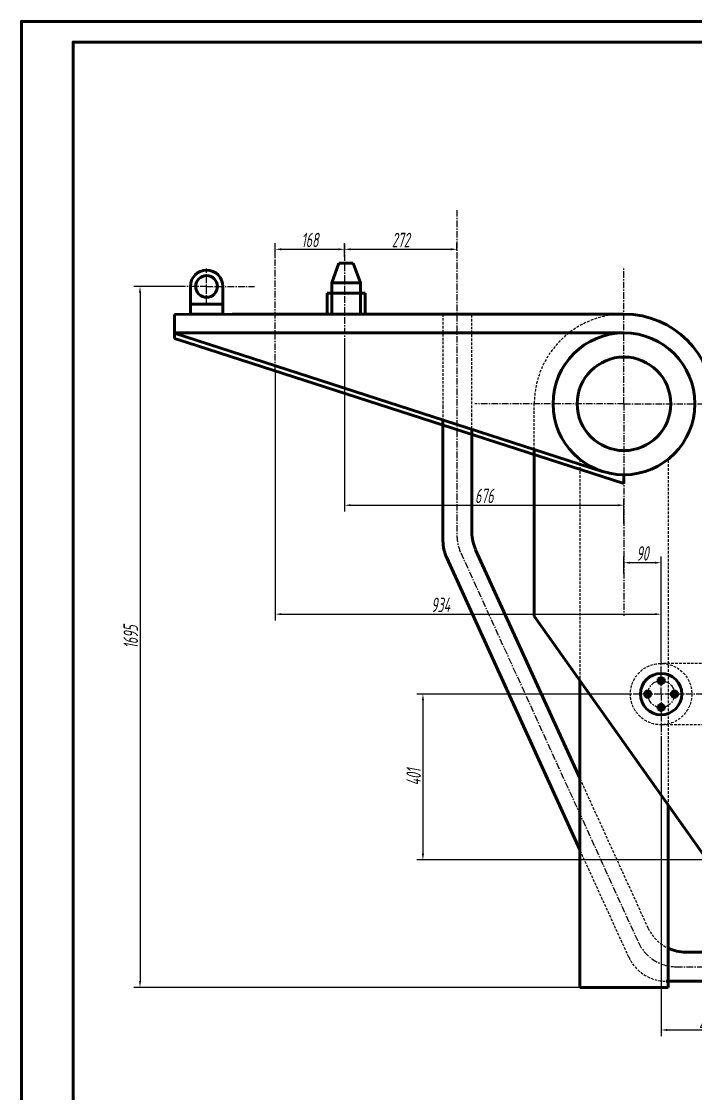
# Model space of a CAD drawing. Header units: millimetres. Extents: x 1573 to 2762, y 56 to 897.
# Drawn here: x 1573 to 1900, y 379 to 897 of the extents above; entities that cross this region are included whole.
import ezdxf

# ---------------------------------------------------------------- set-up
doc = ezdxf.new("R2010")
doc.units = ezdxf.units.MM
doc.header["$LTSCALE"] = 0.1
doc.linetypes.add('CENTER', pattern=[50.8, 31.75, -6.35, 6.35, -6.35])
doc.linetypes.add('DASHED', pattern=[19.05, 12.7, -6.35])
for name, color, linetype, lineweight in [('点画线', 1, 'CENTER', 25), ('粗实线', 7, 'Continuous', 50), ('细实线', 3, 'Continuous', 25), ('虚线', 2, 'DASHED', 25)]:
    doc.layers.add(name, color=color, linetype=linetype, lineweight=lineweight)
doc.styles.add('字母数字', font='gbeitc.shx', dxfattribs={"width": 0.7, "height": 7})
doc.dimstyles.new('线性', dxfattribs={"dimtxt": 7, "dimasz": 3, "dimexe": 3, "dimexo": 0, "dimgap": 1, "dimtad": 1, "dimdec": 0, "dimlfac": 5, "dimdsep": 46, "dimtxsty": '字母数字', "dimcen": 2.5, "dimadec": 0, "dimazin": 0, "dimtfac": 1, "dimtdec": 0, "dimtmove": 0, "dimatfit": 3, "dimfxl": 1, "dimarcsym": 0})

# ---------------------------------------------------------------- blocks, each defined once
blk = doc.blocks.new('SW_CENTERMARKSYMBOL_0')
at = {"color": 0, "linetype": 'Continuous', "lineweight": 0}
for p, q in [((-25, 0), (-32.5, 0)), ((0, 0), (-12.5, 0)), ((0, 25), (0, 32.5)), ((0, 0), (0, 12.5)), ((0, 0), (0, -12.5)), ((0, 0), (12.5, 0)), ((25, 0), (32.5, 0)), ((0, -25), (0, -32.5))]:
    blk.add_line(p, q, dxfattribs=at)
blk = doc.blocks.new('*U124')
at = {"layer": '粗实线', "color": 7, "linetype": 'Continuous', "lineweight": 50}
for p, q in [((-0.71, 1.23), (-1.42, 0.82)), ((-1.42, 0.82), (-1.42, 0)), ((0, 1.64), (-0.71, 1.23)), ((0.71, 1.23), (0, 1.64)), ((1.42, 0.82), (0.71, 1.23)), ((1.42, 0), (1.42, 0.82)), ((-1.42, 0), (-1.42, -0.82)), ((-1.42, -0.82), (-0.71, -1.23)), ((-0.71, -1.23), (0, -1.64)), ((0, -1.64), (0.71, -1.23)), ((0.71, -1.23), (1.42, -0.82)), ((1.42, -0.82), (1.42, 0))]:
    blk.add_line(p, q, dxfattribs=at)
for radius in [1.42, 0.956, 0.885, 0.659]:
    blk.add_circle((0, 0), radius, dxfattribs=at)
blk.add_arc((0, 0), 0.64, 255, 195, dxfattribs=at)
blk = doc.blocks.new('*U125')
at = {"layer": '虚线', "color": 0, "linetype": 'ByBlock', "lineweight": -2, "transparency": 16777216}
for p, rotation in [((326.74, 13.87), 180), ((320.27, 7.4), 270), ((333.2, 7.4), 90)]:
    blk.add_blockref('*U124', p, dxfattribs=dict(at, rotation=rotation))
blk.add_blockref('*U124', (326.74, 0.93), dxfattribs=at)
blk = doc.blocks.new('*D242')
at = {"layer": 'Defpoints', "color": 0, "transparency": 16777216}
for p in [(1696.1, 783.49), (1729.65, 787.16), (1729.65, 783.49)]:
    blk.add_point(p, dxfattribs=at)
at = {"layer": '细实线', "color": 0, "lineweight": -2, "transparency": 16777216}
for p, q in [((1696.1, 783.49), (1696.1, 790.16)), ((1729.65, 783.49), (1729.65, 790.16)), ((1699.1, 787.16), (1726.65, 787.16))]:
    blk.add_line(p, q, dxfattribs=at)
at = {"layer": '细实线', "color": 0, "transparency": 16777216}
for points in [[(1699.1, 787.66), (1699.1, 786.66), (1696.1, 787.16)], [(1726.65, 787.66), (1726.65, 786.66), (1729.65, 787.16)]]:
    blk.add_solid(points, dxfattribs=at)
at = {"layer": '细实线', "color": 0, "transparency": 16777216, "insert": (1712.88, 791.66), "char_height": 7, "attachment_point": 5, "style": '字母数字'}
blk.add_mtext('168', dxfattribs=at)
blk = doc.blocks.new('*D243')
at = {"layer": 'Defpoints', "color": 0, "transparency": 16777216}
for p in [(1729.65, 786.82), (1784.05, 787.16), (1784.05, 786.82)]:
    blk.add_point(p, dxfattribs=at)
at = {"layer": '细实线', "color": 0, "lineweight": -2, "transparency": 16777216}
for p, q in [((1729.65, 786.82), (1729.65, 790.16)), ((1784.05, 786.82), (1784.05, 790.16)), ((1732.65, 787.16), (1781.05, 787.16))]:
    blk.add_line(p, q, dxfattribs=at)
at = {"layer": '细实线', "color": 0, "transparency": 16777216}
for points in [[(1732.65, 787.66), (1732.65, 786.66), (1729.65, 787.16)], [(1781.05, 787.66), (1781.05, 786.66), (1784.05, 787.16)]]:
    blk.add_solid(points, dxfattribs=at)
at = {"layer": '细实线', "color": 0, "transparency": 16777216, "insert": (1756.85, 791.66), "char_height": 7, "attachment_point": 5, "style": '字母数字'}
blk.add_mtext('272', dxfattribs=at)
blk = doc.blocks.new('*D244')
at = {"layer": 'Defpoints', "color": 0, "transparency": 16777216}
for p in [(1729.65, 741.96), (1864.88, 663.36), (1864.88, 654.51)]:
    blk.add_point(p, dxfattribs=at)
at = {"layer": '细实线', "color": 0, "lineweight": -2, "transparency": 16777216}
for p, q in [((1729.65, 741.96), (1729.65, 660.36)), ((1864.88, 654.51), (1864.88, 666.36)), ((1732.65, 663.36), (1861.88, 663.36))]:
    blk.add_line(p, q, dxfattribs=at)
at = {"layer": '细实线', "color": 0, "transparency": 16777216}
for points in [[(1732.65, 663.86), (1732.65, 662.86), (1729.65, 663.36)], [(1861.88, 663.86), (1861.88, 662.86), (1864.88, 663.36)]]:
    blk.add_solid(points, dxfattribs=at)
at = {"layer": '细实线', "color": 0, "transparency": 16777216, "insert": (1797.27, 667.86), "char_height": 7, "attachment_point": 5, "style": '字母数字'}
blk.add_mtext('676', dxfattribs=at)
blk = doc.blocks.new('*D245')
at = {"layer": 'Defpoints', "color": 0, "transparency": 16777216}
for p in [(1696.1, 728.31), (1882.86, 610.66), (1882.86, 588.71)]:
    blk.add_point(p, dxfattribs=at)
at = {"layer": '细实线', "color": 0, "lineweight": -2, "transparency": 16777216}
for p, q in [((1696.1, 728.31), (1696.1, 607.66)), ((1882.86, 588.71), (1882.86, 613.66)), ((1699.1, 610.66), (1879.86, 610.66))]:
    blk.add_line(p, q, dxfattribs=at)
at = {"layer": '细实线', "color": 0, "transparency": 16777216}
for points in [[(1699.1, 611.16), (1699.1, 610.16), (1696.1, 610.66)], [(1879.86, 611.16), (1879.86, 610.16), (1882.86, 610.66)]]:
    blk.add_solid(points, dxfattribs=at)
at = {"layer": '细实线', "color": 0, "transparency": 16777216, "insert": (1776.15, 615.16), "char_height": 7, "attachment_point": 5, "style": '字母数字'}
blk.add_mtext('934', dxfattribs=at)
blk = doc.blocks.new('*D246')
at = {"layer": 'Defpoints', "color": 0, "transparency": 16777216}
for p in [(1868.01, 572), (1767.58, 491.79), (1914.77, 491.79)]:
    blk.add_point(p, dxfattribs=at)
at = {"layer": '细实线', "color": 0, "lineweight": -2, "transparency": 16777216}
for p, q in [((1868.01, 572), (1764.58, 572)), ((1767.58, 569), (1767.58, 494.79)), ((1914.77, 491.79), (1764.58, 491.79))]:
    blk.add_line(p, q, dxfattribs=at)
at = {"layer": '细实线', "color": 0, "transparency": 16777216}
for points in [[(1767.08, 569), (1768.08, 569), (1767.58, 572)], [(1767.08, 494.79), (1768.08, 494.79), (1767.58, 491.79)]]:
    blk.add_solid(points, dxfattribs=at)
at = {"layer": '细实线', "color": 0, "transparency": 16777216, "insert": (1763.08, 531.89), "char_height": 7, "attachment_point": 5, "rotation": 90, "style": '字母数字'}
blk.add_mtext('401', dxfattribs=at)
blk = doc.blocks.new('*D247')
at = {"layer": 'Defpoints', "color": 0, "transparency": 16777216}
for p in [(1652.05, 769.2), (1630.62, 430.13), (1843.51, 430.13)]:
    blk.add_point(p, dxfattribs=at)
at = {"layer": '细实线', "color": 0, "lineweight": -2, "transparency": 16777216}
for p, q in [((1652.05, 769.2), (1627.62, 769.2)), ((1630.62, 766.2), (1630.62, 433.13)), ((1843.51, 430.13), (1627.62, 430.13))]:
    blk.add_line(p, q, dxfattribs=at)
at = {"layer": '细实线', "color": 0, "transparency": 16777216}
for points in [[(1630.12, 766.2), (1631.12, 766.2), (1630.62, 769.2)], [(1630.12, 433.13), (1631.12, 433.13), (1630.62, 430.13)]]:
    blk.add_solid(points, dxfattribs=at)
at = {"layer": '细实线', "color": 0, "transparency": 16777216, "insert": (1626.12, 599.66), "char_height": 7, "attachment_point": 5, "rotation": 90, "style": '字母数字'}
blk.add_mtext('1695', dxfattribs=at)
blk = doc.blocks.new('*D249')
at = {"layer": 'Defpoints', "color": 0, "transparency": 16777216}
for p in [(1882.86, 549.58), (1928.5, 457.45), (1928.5, 409.52)]:
    blk.add_point(p, dxfattribs=at)
at = {"layer": '细实线', "color": 0, "lineweight": -2, "transparency": 16777216}
for p, q in [((1882.86, 549.58), (1882.86, 406.52)), ((1928.5, 457.45), (1928.5, 406.52)), ((1885.86, 409.52), (1925.5, 409.52))]:
    blk.add_line(p, q, dxfattribs=at)
at = {"layer": '细实线', "color": 0, "transparency": 16777216}
for points in [[(1885.86, 410.02), (1885.86, 409.02), (1882.86, 409.52)], [(1925.5, 410.02), (1925.5, 409.02), (1928.5, 409.52)]]:
    blk.add_solid(points, dxfattribs=at)
at = {"layer": '细实线', "color": 0, "transparency": 16777216, "insert": (1905.68, 414.02), "char_height": 7, "attachment_point": 5, "style": '字母数字'}
blk.add_mtext('228', dxfattribs=at)
blk = doc.blocks.new('*D253')
at = {"layer": 'Defpoints', "color": 0, "transparency": 16777216}
for p in [(1864.88, 635.55), (1864.88, 630.3), (1882.86, 613.66)]:
    blk.add_point(p, dxfattribs=at)
at = {"layer": '细实线', "color": 0, "lineweight": -2, "transparency": 16777216}
for p, q in [((1864.88, 630.3), (1864.88, 638.55)), ((1882.86, 613.66), (1882.86, 638.55)), ((1879.86, 635.55), (1867.88, 635.55))]:
    blk.add_line(p, q, dxfattribs=at)
at = {"layer": '细实线', "color": 0, "transparency": 16777216}
for points in [[(1867.88, 636.05), (1867.88, 635.05), (1864.88, 635.55)], [(1879.86, 636.05), (1879.86, 635.05), (1882.86, 635.55)]]:
    blk.add_solid(points, dxfattribs=at)
at = {"layer": '细实线', "color": 0, "transparency": 16777216, "insert": (1873.87, 640.05), "char_height": 7, "attachment_point": 5, "style": '字母数字'}
blk.add_mtext('90', dxfattribs=at)

msp = doc.modelspace()

# ---------------------------------------------------------------- linework, layer by layer
at = {"layer": '点画线'}
for p, q in [((1784.05, 806.17), (1784.05, 648.67)), ((1696.1, 728.31), (1696.1, 789.51)), ((1729.65, 789.88), (1729.65, 741.96)), ((1864.88, 712.42), (1864.88, 778.51)), ((1662.87, 760.56), (1662.87, 777.84)), ((1662.87, 769.2), (1652.05, 769.2)), ((1662.87, 769.2), (1686.02, 769.2)), ((1864.88, 712.42), (1792.74, 712.42)), ((1864.88, 712.42), (1951.55, 712.42)), ((1864.88, 712.42), (1864.88, 609.92)), ((1785.86, 640.37), (1871.9, 451.82)), ((1882.86, 572), (1882.86, 589.58)), ((1908.14, 572), (1868.01, 572)), ((1882.86, 572), (1882.86, 549.58)), ((1928.5, 491.79), (1860.92, 491.79)), ((1890.09, 440.13), (2350.17, 440.13))]:
    msp.add_line(p, q, dxfattribs=at)
msp.add_circle((1882.86, 572), 6.47, dxfattribs=at)
for centre, start, end in [((1804.05, 648.67), 180, 204.5296), ((1890.09, 460.13), 204.5296, 270)]:
    msp.add_arc(centre, 20, start, end, dxfattribs=at)
at = {"layer": '粗实线'}
for p, q in [((1726.91, 780.48), (1723.44, 770.94)), ((1726.91, 780.48), (1733.8, 780.48)), ((1733.8, 780.48), (1737.27, 770.94)), ((1655, 769.2), (1655, 760.56)), ((1670.74, 769.2), (1670.74, 760.56)), ((1737.27, 755.82), (1737.27, 770.94)), ((1721.19, 765.92), (1739.64, 765.92)), ((1675.18, 755.82), (1647.24, 755.63)), ((1647.24, 755.63), (1647.3, 746.56)), ((1864.88, 755.82), (1675.18, 755.82)), ((1737.27, 755.82), (1741.05, 755.82)), ((1864.88, 746.74), (1647.3, 746.74)), ((1647.3, 746.74), (1647.3, 744.06)), ((1854.34, 679.75), (1647.3, 746.56)), ((1653.48, 742.06), (1647.3, 744.06)), ((1864.88, 673.85), (1653.48, 742.06)), ((1821.48, 712.42), (1821.44, 712.42)), ((1777.27, 704.62), (1777.27, 690.03)), ((1791.27, 693.99), (1791.27, 700.27)), ((1777.27, 690.03), (1777.27, 670.4)), ((1791.27, 693.99), (1791.27, 650.17)), ((1821.44, 609.77), (1821.44, 690.37)), ((1864.88, 673.85), (1864.88, 678.09)), ((1777.27, 670.4), (1777.27, 646.2)), ((1843.51, 531.35), (1793.08, 641.86)), ((1843.51, 496.71), (1779.08, 637.9)), ((1915.21, 477.51), (1821.44, 609.77)), ((1843.51, 578.64), (1843.51, 430.13)), ((1886.26, 518.35), (1886.26, 430.13)), ((2137.34, 447.13), (1894.81, 447.13)), ((2137.34, 433.13), (1885.38, 433.13)), ((1886.26, 430.13), (1843.51, 430.13))]:
    msp.add_line(p, q, dxfattribs=at)
for points in [[(1573.22, 56.38), (2762.22, 56.38), (2762.22, 897.38), (1573.22, 897.38)], [(1598.22, 66.38), (2752.22, 66.38), (2752.22, 887.38), (1598.22, 887.38)], [(1723.44, 755.82), (1737.27, 755.82), (1737.27, 770.94), (1723.44, 770.94)], [(1655, 760.56), (1670.75, 760.56), (1670.75, 755.82), (1655, 755.82)]]:
    msp.add_lwpolyline(points, close=True, dxfattribs=at)
for points in [[(1719.67, 755.82), (1739.64, 755.82), (1739.64, 765.89)], [(1721.19, 765.92), (1721.19, 755.82)]]:
    msp.add_lwpolyline(points, dxfattribs=at)
for centre, radius in [((1662.87, 769.2), 5.26), ((1864.88, 712.42), 34.32), ((1864.88, 712.42), 22.63)]:
    msp.add_circle(centre, radius, dxfattribs=at)
at = {"layer": '粗实线', "color": 7}
msp.add_circle((1882.86, 572), 10, dxfattribs=at)
at = {"layer": '粗实线'}
for centre, radius, start, end in [((1662.87, 769.2), 7.87, 0, 180), ((1864.88, 712.42), 43.4, 0, 90), ((1811.27, 650.17), 20, 180, 204.5296), ((1797.27, 646.2), 20, 180, 204.5296), ((1894.81, 467.13), 20, 244.7047, 270)]:
    msp.add_arc(centre, radius, start, end, dxfattribs=at)
at = {"layer": '细实线'}
msp.add_lwpolyline([(1737.27, 765.92), (1721.19, 765.92)], dxfattribs=at)
at = {"layer": '虚线'}
for p, q in [((1777.27, 755.82), (1777.27, 711.07)), ((1791.27, 706.55), (1791.27, 755.82)), ((1777.27, 711.07), (1777.27, 704.62)), ((1821.44, 690.37), (1821.44, 712.42)), ((1791.27, 700.27), (1791.27, 706.55)), ((1843.51, 685.56), (1843.51, 578.64)), ((1886.26, 685.08), (1886.26, 622.19)), ((1886.26, 622.19), (1886.26, 518.35)), ((1919.55, 586.86), (1882.86, 586.86)), ((1928.5, 557.15), (1882.86, 557.15)), ((1876.61, 458.82), (1843.51, 531.35)), ((1867.19, 444.82), (1843.51, 496.71))]:
    msp.add_line(p, q, dxfattribs=at)
msp.add_circle((1882.86, 572), 14.85, dxfattribs=at)
for centre, radius, start, end in [((1864.88, 712.42), 43.4, 90, 180), ((1894.81, 467.13), 20, 204.5296, 244.7047), ((1885.38, 453.13), 20, 204.5296, 270)]:
    msp.add_arc(centre, radius, start, end, dxfattribs=at)

# ---------------------------------------------------------------- block references
at = {"layer": '粗实线', "color": 7, "linetype": 'Continuous', "lineweight": 50, "xscale": 0.07081806, "yscale": 0.07081806, "zscale": 0.07081806}
msp.add_blockref('SW_CENTERMARKSYMBOL_0', (1882.86, 565.53), dxfattribs=at)
at = {"layer": '虚线'}
msp.add_blockref('*U125', (1556.13, 564.61), dxfattribs=at)

# ---------------------------------------------------------------- dimensions: what is measured, and where the dimension line sits
at = {"layer": '细实线'}
for base, p1, p2, picture, middle in [((1729.65, 787.16), (1696.1, 783.49), (1729.65, 783.49), '*D242', (1712.88, 791.66)), ((1784.05, 787.16), (1729.65, 786.82), (1784.05, 786.82), '*D243', (1756.85, 791.66))]:
    dim = msp.add_linear_dim(base=base, p1=p1, p2=p2, dimstyle='线性', override={"dimtxsty": '字母数字'}, dxfattribs=at)
    dim.commit()
    dim.dimension.update_dxf_attribs({"geometry": picture, "text_midpoint": middle})
for base, p1, p2, picture, middle in [((1630.62, 430.13), (1652.05, 769.2), (1843.51, 430.13), '*D247', (1626.12, 599.66)), ((1767.58, 491.79), (1868.01, 572), (1914.77, 491.79), '*D246', (1763.08, 531.89))]:
    dim = msp.add_linear_dim(base=base, p1=p1, p2=p2, angle=90, dimstyle='线性', dxfattribs=at)
    dim.commit()
    dim.dimension.update_dxf_attribs({"geometry": picture, "text_midpoint": middle})
for base, p1, p2, picture, middle in [((1864.88, 663.36), (1729.65, 741.96), (1864.88, 654.51), '*D244', (1797.27, 667.86)), ((1864.88, 635.55), (1882.86, 613.66), (1864.88, 630.3), '*D253', (1873.87, 640.05)), ((1928.5, 409.52), (1882.86, 549.58), (1928.5, 457.45), '*D249', (1905.68, 414.02))]:
    dim = msp.add_linear_dim(base=base, p1=p1, p2=p2, dimstyle='线性', dxfattribs=at)
    dim.commit()
    dim.dimension.update_dxf_attribs({"geometry": picture, "text_midpoint": middle})
dim = msp.add_linear_dim(base=(1882.86, 610.66), p1=(1696.1, 728.31), p2=(1882.86, 588.71), dimstyle='线性', dxfattribs=at)
dim.commit()
dim.dimension.update_dxf_attribs({"geometry": '*D245', "text_midpoint": (1776.15, 610.66), "dimtype": 160})

doc.saveas('drawing.dxf')
